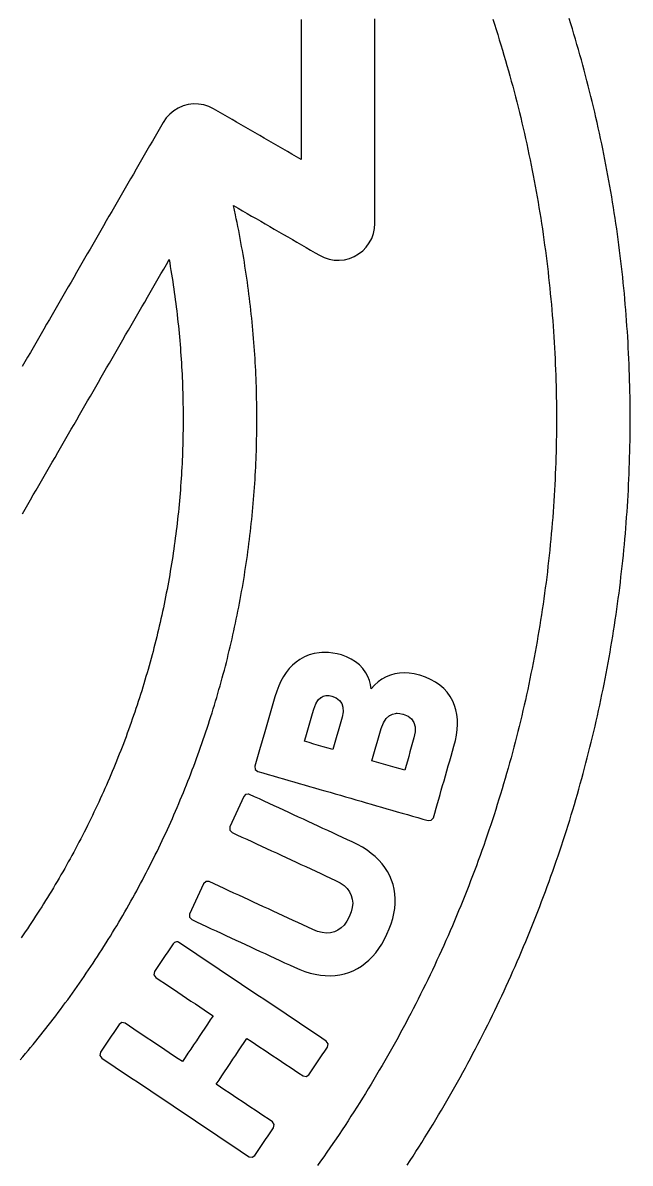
# Model space of a CAD drawing. Header units: millimetres. Extents: x 0 to 100, y 0 to 100.
# Drawn here: x 77.65 to 100, y 22.62 to 64.57 of the extents above; entities that cross this region are included whole.
import ezdxf

# ---------------------------------------------------------------- set-up
doc = ezdxf.new("R2010")
doc.units = ezdxf.units.MM

msp = doc.modelspace()

# ---------------------------------------------------------------- linework, layer by layer
at = {"layer": 'LOGO'}
for points in [[(77.5549, 26.4269), (77.6511, 26.5397), (77.7472, 26.6526), (77.8421, 26.7667), (77.937, 26.8808), (78.0318, 26.9949), (78.1252, 27.1102), (78.2186, 27.2254), (78.312, 27.3407), (78.4039, 27.4571), (78.4958, 27.5735), (78.5878, 27.6899), (78.6784, 27.8074), (78.769, 27.9248), (78.8596, 28.0422), (78.9486, 28.1609), (79.0376, 28.2795), (79.1266, 28.3982), (79.2143, 28.5179), (79.302, 28.6375), (79.3896, 28.7572), (79.4758, 28.878), (79.562, 28.9987), (79.6482, 29.1195), (79.7328, 29.2413), (79.8175, 29.3631), (79.9022, 29.4848), (79.9854, 29.6076), (80.0685, 29.7304), (80.1517, 29.8533), (80.2333, 29.9771), (80.315, 30.101), (80.3966, 30.2249), (80.4767, 30.3498), (80.5568, 30.4746), (80.6369, 30.5994), (80.7156, 30.7252), (80.7942, 30.851), (80.8728, 30.9768), (80.9498, 31.1035), (81.0268, 31.2303), (81.1038, 31.357), (81.1793, 31.4847), (81.2548, 31.6124), (81.3303, 31.7401), (81.4042, 31.8688), (81.4781, 31.9974), (81.5519, 32.1261), (81.6243, 32.2555), (81.6967, 32.385), (81.7691, 32.5144), (81.8397, 32.6448), (81.9104, 32.7753), (81.9811, 32.9057), (82.0502, 33.037), (82.1193, 33.1683), (82.1884, 33.2996), (82.256, 33.4316), (82.3235, 33.5636), (82.3911, 33.6957), (82.4569, 33.8286), (82.5228, 33.9615), (82.5886, 34.0945), (82.6529, 34.2281), (82.7172, 34.3618), (82.7815, 34.4955), (82.8441, 34.63), (82.9067, 34.7645), (82.9693, 34.899), (83.0302, 35.0342), (83.0911, 35.1694), (83.152, 35.3047), (83.2113, 35.4407), (83.2706, 35.5766), (83.3299, 35.7126), (83.3875, 35.8494), (83.4451, 35.9861), (83.5026, 36.1228), (83.5585, 36.2602), (83.6145, 36.3975), (83.6704, 36.5349), (83.7246, 36.6729), (83.7789, 36.811), (83.8331, 36.9491), (83.8857, 37.0878), (83.9383, 37.2265), (83.9909, 37.3652), (84.0417, 37.5046), (84.0924, 37.644), (84.1432, 37.7834), (84.1923, 37.9233), (84.2415, 38.0632), (84.2906, 38.2032), (84.338, 38.3438), (84.3853, 38.4844), (84.4327, 38.625), (84.4784, 38.7661), (84.5242, 38.9071), (84.5699, 39.0482), (84.6138, 39.1899), (84.6577, 39.3316), (84.7016, 39.4733), (84.7438, 39.6155), (84.786, 39.7578), (84.8282, 39.9), (84.8687, 40.0427), (84.9091, 40.1854), (84.9495, 40.3282), (84.9882, 40.4714), (85.0269, 40.6147), (85.0655, 40.7579), (85.1024, 40.9016), (85.1393, 41.0453), (85.1762, 41.1889), (85.2114, 41.333), (85.2465, 41.4771), (85.2816, 41.6211), (85.3151, 41.7657), (85.3485, 41.9102), (85.3819, 42.0548), (85.4135, 42.1997), (85.4451, 42.3447), (85.4767, 42.4896), (85.5066, 42.6349), (85.5364, 42.7802), (85.5662, 42.9255), (85.5943, 43.0712), (85.6224, 43.2168), (85.6504, 43.3624), (85.6767, 43.5084), (85.7029, 43.6544), (85.7291, 43.8004), (85.7536, 43.9467), (85.7781, 44.093), (85.8025, 44.2393), (85.8252, 44.3859), (85.8479, 44.5325), (85.8706, 44.6791), (85.8915, 44.8259), (85.9124, 44.9728), (85.9332, 45.1196), (85.9522, 45.2668), (85.9713, 45.4139), (85.9903, 45.561), (86.0076, 45.7084), (86.0248, 45.8557), (86.0421, 46.003), (86.0575, 46.1506), (86.0729, 46.2981), (86.0884, 46.4456), (86.102, 46.5933), (86.1157, 46.741), (86.1293, 46.8887), (86.1412, 47.0365), (86.153, 47.1844), (86.1648, 47.3323), (86.1748, 47.4803), (86.1848, 47.6283), (86.1948, 47.7763), (86.203, 47.9244), (86.2112, 48.0725), (86.2195, 48.2206), (86.2258, 48.3688), (86.2321, 48.517), (86.2384, 48.6652), (86.243, 48.8135), (86.2475, 48.9618), (86.2521, 49.1101), (86.2548, 49.2584), (86.2575, 49.4067), (86.2602, 49.5549), (86.2612, 49.7033), (86.2621, 49.8516), (86.2631, 50), (86.2621, 50.1484), (86.2612, 50.2967), (86.2602, 50.4451), (86.2575, 50.5933), (86.2548, 50.7416), (86.2521, 50.8899), (86.2475, 51.0382), (86.243, 51.1865), (86.2384, 51.3348), (86.2321, 51.483), (86.2258, 51.6312), (86.2195, 51.7794), (86.2112, 51.9275), (86.203, 52.0756), (86.1948, 52.2237), (86.1848, 52.3717), (86.1748, 52.5197), (86.1648, 52.6677), (86.153, 52.8156), (86.1412, 52.9635), (86.1293, 53.1113), (86.1157, 53.259), (86.102, 53.4067), (86.0884, 53.5544), (86.0729, 53.7019), (86.0575, 53.8494), (86.0421, 53.997), (86.0248, 54.1443), (86.0076, 54.2916), (85.9903, 54.439), (85.9713, 54.5861), (85.9522, 54.7332), (85.9332, 54.8804), (85.9124, 55.0272), (85.8915, 55.1741), (85.8706, 55.3209), (85.8479, 55.4675), (85.8252, 55.6141), (85.8025, 55.7607), (85.7781, 55.907), (85.7536, 56.0533), (85.7291, 56.1996), (85.7029, 56.3456), (85.6767, 56.4916), (85.6504, 56.6376), (85.6224, 56.7832), (85.5943, 56.9288), (85.5662, 57.0745), (85.5364, 57.2198), (85.5066, 57.3651), (85.4767, 57.5104), (85.44, 57.6787), (85.4033, 57.847), (85.5701, 57.7507), (85.7368, 57.6544), (85.9035, 57.5582), (86.0702, 57.4619), (86.2369, 57.3656), (86.4036, 57.2694), (86.5704, 57.1731), (86.7371, 57.0769), (86.9038, 56.9806), (87.0705, 56.8843), (87.2372, 56.7881), (87.4039, 56.6918), (87.5707, 56.5956), (87.7374, 56.4993), (87.9041, 56.403), (88.0708, 56.3068), (88.2375, 56.2105), (88.4042, 56.1143), (88.571, 56.018), (88.7411, 55.935), (88.9212, 55.8766), (89.1076, 55.8437), (89.2968, 55.8371), (89.485, 55.8569), (89.6687, 55.9027), (89.8442, 55.9736), (90.0082, 56.0683), (90.1574, 56.1848), (90.2889, 56.321), (90.4002, 56.4741), (90.489, 56.6413), (90.5538, 56.8191), (90.5932, 57.0043), (90.6064, 57.1931), (90.6064, 57.3912), (90.6064, 57.5893), (90.6064, 57.7875), (90.6064, 57.9856), (90.6064, 58.1837), (90.6064, 58.3818), (90.6064, 58.5799), (90.6064, 58.778), (90.6064, 58.9761), (90.6064, 59.1742), (90.6064, 59.3723), (90.6064, 59.5704), (90.6064, 59.7686), (90.6064, 59.9667), (90.6064, 60.1648), (90.6064, 60.3629), (90.6064, 60.561), (90.6064, 60.7591), (90.6064, 60.9572), (90.6064, 61.1553), (90.6064, 61.3534), (90.6064, 61.5515), (90.6064, 61.7497), (90.6064, 61.9478), (90.6064, 62.1459), (90.6064, 62.344), (90.6064, 62.5421), (90.6064, 62.7402), (90.6064, 62.9383), (90.6064, 63.1364), (90.6064, 63.3345), (90.6064, 63.5326), (90.6064, 63.7308), (90.6064, 63.9289), (90.6064, 64.127), (90.6064, 64.3251), (90.6064, 64.5232), (90.6064, 64.7213)], [(87.8925, 64.6946), (87.8925, 64.4965), (87.8925, 64.2984), (87.8925, 64.1003), (87.8925, 63.9022), (87.8925, 63.704), (87.8925, 63.5059), (87.8925, 63.3078), (87.8925, 63.1097), (87.8925, 62.9116), (87.8925, 62.7135), (87.8925, 62.5154), (87.8925, 62.3172), (87.8925, 62.1191), (87.8925, 61.921), (87.8925, 61.7229), (87.8925, 61.5248), (87.8925, 61.3267), (87.8925, 61.1285), (87.8925, 60.9304), (87.8925, 60.7323), (87.8925, 60.5342), (87.8925, 60.3361), (87.8925, 60.138), (87.8925, 59.9398), (87.8925, 59.7417), (87.8925, 59.5436), (87.7228, 59.6416), (87.5532, 59.7395), (87.3835, 59.8375), (87.2139, 59.9354), (87.0442, 60.0334), (86.8746, 60.1313), (86.7049, 60.2293), (86.5353, 60.3273), (86.3656, 60.4252), (86.196, 60.5232), (86.0264, 60.6211), (85.8567, 60.7191), (85.6871, 60.817), (85.5174, 60.915), (85.3478, 61.013), (85.1781, 61.1109), (85.0085, 61.2089), (84.8388, 61.3068), (84.6692, 61.4048), (84.495, 61.4894), (84.3106, 61.5483), (84.1197, 61.5805), (83.9261, 61.5851), (83.7338, 61.5621), (83.5468, 61.512), (83.3688, 61.4358), (83.2035, 61.335), (83.0541, 61.2117), (82.9239, 61.0685), (82.8154, 60.9081), (82.7156, 60.7354), (82.6159, 60.5626), (82.5161, 60.3899), (82.4164, 60.2171), (82.3166, 60.0444), (82.2169, 59.8716), (82.1172, 59.6988), (82.0174, 59.5261), (81.9177, 59.3533), (81.8179, 59.1806), (81.7182, 59.0078), (81.6184, 58.835), (81.5187, 58.6623), (81.419, 58.4895), (81.3192, 58.3168), (81.2195, 58.144), (81.1197, 57.9713), (81.02, 57.7985), (80.9202, 57.6257), (80.8205, 57.453), (80.7208, 57.2802), (80.621, 57.1075), (80.5213, 56.9347), (80.4215, 56.762), (80.3218, 56.5892), (80.222, 56.4164), (80.1223, 56.2437), (80.0226, 56.0709), (79.9228, 55.8982), (79.8231, 55.7254), (79.7233, 55.5526), (79.6236, 55.3799), (79.5238, 55.2071), (79.4241, 55.0344), (79.3244, 54.8616), (79.2246, 54.6889), (79.1249, 54.5161), (79.0251, 54.3433), (78.9254, 54.1706), (78.8256, 53.9978), (78.7259, 53.8251), (78.6262, 53.6523), (78.5264, 53.4796), (78.4267, 53.3068), (78.3269, 53.134), (78.2272, 52.9613), (78.1274, 52.7885), (78.0277, 52.6158), (77.928, 52.443), (77.8282, 52.2702), (77.7285, 52.0975), (77.6287, 51.9247)], [(94.9425, 64.7024), (95.0037, 64.5141), (95.0641, 64.3256), (95.1236, 64.1368), (95.1824, 63.9477), (95.2404, 63.7584), (95.2977, 63.5688), (95.3541, 63.379), (95.4098, 63.1889), (95.4646, 62.9985), (95.5187, 62.8079), (95.5719, 62.6171), (95.6244, 62.426), (95.6761, 62.2347), (95.727, 62.0431), (95.7771, 61.8513), (95.8264, 61.6592), (95.8749, 61.4669), (95.9226, 61.2744), (95.9695, 61.0817), (96.0155, 60.8887), (96.0608, 60.6955), (96.1053, 60.5021), (96.149, 60.3085), (96.1919, 60.1147), (96.2339, 59.9206), (96.2752, 59.7264), (96.3156, 59.5319), (96.3553, 59.3372), (96.3941, 59.1423), (96.4321, 58.9472), (96.4693, 58.752), (96.5057, 58.5565), (96.5413, 58.3608), (96.576, 58.1649), (96.61, 57.9689), (96.6431, 57.7727), (96.6754, 57.5762), (96.7069, 57.3796), (96.7376, 57.1828), (96.7674, 56.9859), (96.7964, 56.7888), (96.8246, 56.5914), (96.852, 56.394), (96.8785, 56.1963), (96.9042, 55.9985), (96.9291, 55.8006), (96.9532, 55.6024), (96.9764, 55.4041), (96.9988, 55.2057), (97.0204, 55.0071), (97.0411, 54.8084), (97.061, 54.6095), (97.08, 54.4105), (97.0983, 54.2113), (97.1157, 54.012), (97.1322, 53.8125), (97.1479, 53.6129), (97.1628, 53.4132), (97.1768, 53.2133), (97.19, 53.0134), (97.2023, 52.8133), (97.2138, 52.613), (97.2245, 52.4127), (97.2343, 52.2122), (97.2433, 52.0116), (97.2514, 51.8109), (97.2586, 51.6101), (97.265, 51.4092), (97.2706, 51.2082), (97.2753, 51.0071), (97.2792, 50.8059), (97.2822, 50.6045), (97.2843, 50.4031), (97.2856, 50.2016), (97.286, 50), (97.2856, 49.7978), (97.2843, 49.5956), (97.2821, 49.3936), (97.2791, 49.1916), (97.2752, 48.9898), (97.2705, 48.788), (97.2649, 48.5863), (97.2585, 48.3848), (97.2511, 48.1834), (97.243, 47.982), (97.234, 47.7808), (97.2241, 47.5797), (97.2134, 47.3788), (97.2018, 47.1779), (97.1894, 46.9772), (97.1761, 46.7766), (97.162, 46.5761), (97.147, 46.3758), (97.1312, 46.1756), (97.1146, 45.9755), (97.0971, 45.7756), (97.0788, 45.5758), (97.0596, 45.3761), (97.0396, 45.1766), (97.0187, 44.9773), (96.997, 44.778), (96.9745, 44.579), (96.9511, 44.3801), (96.9269, 44.1814), (96.9018, 43.9828), (96.876, 43.7844), (96.8493, 43.5861), (96.8217, 43.3881), (96.7933, 43.1901), (96.7641, 42.9924), (96.7341, 42.7948), (96.7033, 42.5975), (96.6716, 42.4003), (96.6391, 42.2032), (96.6058, 42.0064), (96.5716, 41.8098), (96.5366, 41.6133), (96.5008, 41.4171), (96.4642, 41.221), (96.4268, 41.0251), (96.3885, 40.8295), (96.3495, 40.634), (96.3096, 40.4387), (96.2689, 40.2437), (96.2274, 40.0488), (96.185, 39.8542), (96.1419, 39.6598), (96.0979, 39.4656), (96.0532, 39.2716), (96.0076, 39.0779), (95.9612, 38.8843), (95.9141, 38.691), (95.8661, 38.498), (95.8173, 38.3051), (95.7677, 38.1125), (95.7173, 37.9201), (95.6661, 37.728), (95.6141, 37.5361), (95.5613, 37.3445), (95.5077, 37.1531), (95.4533, 36.9619), (95.3981, 36.771), (95.3421, 36.5804), (95.2853, 36.39), (95.2277, 36.1999), (95.1694, 36.01), (95.1102, 35.8204), (95.0502, 35.6311), (94.9895, 35.442), (94.928, 35.2533), (94.8656, 35.0647), (94.8025, 34.8765), (94.7387, 34.6885), (94.674, 34.5009), (94.6085, 34.3135), (94.5423, 34.1264), (94.4753, 33.9395), (94.4075, 33.753), (94.3389, 33.5668), (94.2695, 33.3808), (94.1994, 33.1952), (94.1285, 33.0099), (94.0568, 32.8248), (93.9843, 32.6401), (93.9111, 32.4557), (93.8371, 32.2716), (93.7623, 32.0878), (93.6868, 31.9043), (93.6105, 31.7212), (93.5334, 31.5383), (93.4555, 31.3558), (93.3769, 31.1736), (93.2975, 30.9918), (93.2174, 30.8102), (93.1365, 30.629), (93.0548, 30.4482), (92.9724, 30.2677), (92.8892, 30.0875), (92.8052, 29.9076), (92.7205, 29.7281), (92.635, 29.549), (92.5488, 29.3702), (92.4618, 29.1918), (92.3741, 29.0137), (92.2856, 28.836), (92.1964, 28.6586), (92.1064, 28.4816), (92.0157, 28.3049), (91.9242, 28.1287), (91.832, 27.9528), (91.739, 27.7772), (91.6453, 27.6021), (91.5508, 27.4273), (91.4556, 27.2529), (91.3597, 27.0789), (91.263, 26.9053), (91.1655, 26.7321), (91.0674, 26.5592), (90.9684, 26.3867), (90.8688, 26.2147), (90.7684, 26.043), (90.6673, 25.8718), (90.5654, 25.7009), (90.4628, 25.5304), (90.3595, 25.3604), (90.2555, 25.1907), (90.1507, 25.0215), (90.0452, 24.8527), (89.9389, 24.6843), (89.832, 24.5163), (89.7243, 24.3488), (89.6159, 24.1816), (89.5067, 24.0149), (89.3968, 23.8487), (89.2863, 23.6828), (89.175, 23.5174), (89.0629, 23.3525), (88.9502, 23.1879), (88.8367, 23.0238), (88.7225, 22.8602), (88.6076, 22.697), (88.492, 22.5342)], [(91.7915, 22.5502), (91.9004, 22.7167), (92.0086, 22.8836), (92.1161, 23.0508), (92.2229, 23.2185), (92.329, 23.3866), (92.4345, 23.5551), (92.5392, 23.724), (92.6433, 23.8932), (92.7467, 24.0629), (92.8494, 24.2329), (92.9514, 24.4033), (93.0527, 24.5741), (93.1533, 24.7452), (93.2533, 24.9168), (93.3525, 25.0887), (93.451, 25.261), (93.5489, 25.4337), (93.646, 25.6067), (93.7425, 25.7801), (93.8382, 25.9538), (93.9333, 26.128), (94.0276, 26.3024), (94.1212, 26.4773), (94.2142, 26.6524), (94.3064, 26.828), (94.398, 27.0039), (94.4888, 27.1801), (94.5789, 27.3567), (94.6683, 27.5336), (94.757, 27.7109), (94.845, 27.8885), (94.9323, 28.0664), (95.0189, 28.2447), (95.1048, 28.4233), (95.1899, 28.6022), (95.2744, 28.7815), (95.3581, 28.9611), (95.4411, 29.141), (95.5234, 29.3212), (95.605, 29.5018), (95.6859, 29.6826), (95.766, 29.8638), (95.8454, 30.0453), (95.9241, 30.2271), (96.0021, 30.4092), (96.0794, 30.5916), (96.1559, 30.7744), (96.2317, 30.9574), (96.3068, 31.1407), (96.3811, 31.3243), (96.4548, 31.5082), (96.5277, 31.6924), (96.5999, 31.8769), (96.6713, 32.0617), (96.742, 32.2468), (96.812, 32.4322), (96.8812, 32.6178), (96.9498, 32.8037), (97.0175, 32.9899), (97.0846, 33.1764), (97.1509, 33.3631), (97.2165, 33.5501), (97.2813, 33.7374), (97.3454, 33.9249), (97.4088, 34.1128), (97.4714, 34.3008), (97.5332, 34.4892), (97.5944, 34.6777), (97.6548, 34.8666), (97.7144, 35.0557), (97.7733, 35.245), (97.8315, 35.4346), (97.8889, 35.6245), (97.9455, 35.8146), (98.0014, 36.0049), (98.0566, 36.1955), (98.111, 36.3863), (98.1646, 36.5773), (98.2176, 36.7686), (98.2697, 36.9601), (98.3211, 37.1518), (98.3717, 37.3438), (98.4216, 37.536), (98.4707, 37.7284), (98.5191, 37.921), (98.5667, 38.1138), (98.6136, 38.3069), (98.6597, 38.5002), (98.705, 38.6937), (98.7496, 38.8874), (98.7934, 39.0813), (98.8364, 39.2754), (98.8787, 39.4697), (98.9202, 39.6642), (98.9609, 39.8589), (99.0009, 40.0538), (99.0401, 40.2489), (99.0785, 40.4442), (99.1162, 40.6396), (99.1531, 40.8353), (99.1892, 41.0312), (99.2245, 41.2272), (99.2591, 41.4234), (99.2929, 41.6198), (99.3259, 41.8164), (99.3581, 42.0131), (99.3896, 42.21), (99.4203, 42.4071), (99.4502, 42.6043), (99.4793, 42.8017), (99.5076, 42.9993), (99.5352, 43.1971), (99.562, 43.395), (99.588, 43.593), (99.6132, 43.7912), (99.6376, 43.9896), (99.6612, 44.1881), (99.6841, 44.3867), (99.7061, 44.5855), (99.7274, 44.7845), (99.7478, 44.9836), (99.7675, 45.1828), (99.7864, 45.3821), (99.8045, 45.5816), (99.8218, 45.7813), (99.8383, 45.981), (99.854, 46.1809), (99.8689, 46.3809), (99.8831, 46.581), (99.8964, 46.7813), (99.9089, 46.9817), (99.9206, 47.1821), (99.9315, 47.3827), (99.9416, 47.5835), (99.9509, 47.7843), (99.9594, 47.9852), (99.9671, 48.1863), (99.974, 48.3874), (99.9801, 48.5886), (99.9854, 48.79), (99.9898, 48.9914), (99.9935, 49.193), (99.9963, 49.3946), (99.9984, 49.5963), (99.9996, 49.7981), (100, 50), (99.9996, 50.2017), (99.9984, 50.4032), (99.9963, 50.6047), (99.9934, 50.8061), (99.9897, 51.0074), (99.9852, 51.2086), (99.9799, 51.4097), (99.9737, 51.6106), (99.9667, 51.8115), (99.959, 52.0122), (99.9504, 52.2129), (99.941, 52.4134), (99.9307, 52.6138), (99.9197, 52.8141), (99.9079, 53.0143), (99.8952, 53.2144), (99.8818, 53.4143), (99.8675, 53.6141), (99.8524, 53.8138), (99.8366, 54.0133), (99.8199, 54.2127), (99.8024, 54.412), (99.7841, 54.6111), (99.7651, 54.8101), (99.7452, 55.009), (99.7245, 55.2077), (99.703, 55.4063), (99.6808, 55.6047), (99.6577, 55.8029), (99.6339, 56.0011), (99.6092, 56.199), (99.5838, 56.3968), (99.5575, 56.5945), (99.5305, 56.792), (99.5027, 56.9893), (99.4741, 57.1865), (99.4447, 57.3835), (99.4146, 57.5803), (99.3836, 57.777), (99.3519, 57.9734), (99.3194, 58.1697), (99.2861, 58.3659), (99.252, 58.5618), (99.2171, 58.7576), (99.1815, 58.9532), (99.1451, 59.1486), (99.1079, 59.3438), (99.07, 59.5389), (99.0312, 59.7337), (98.9917, 59.9283), (98.9514, 60.1228), (98.9104, 60.317), (98.8686, 60.5111), (98.826, 60.7049), (98.7826, 60.8986), (98.7385, 61.092), (98.6936, 61.2852), (98.648, 61.4783), (98.6016, 61.6711), (98.5544, 61.8637), (98.5065, 62.056), (98.4578, 62.2482), (98.4083, 62.4401), (98.3581, 62.6318), (98.3071, 62.8233), (98.2554, 63.0146), (98.2029, 63.2056), (98.1497, 63.3964), (98.0957, 63.587), (98.041, 63.7773), (97.9855, 63.9674), (97.9292, 64.1572), (97.8723, 64.3469), (97.8145, 64.5362), (97.7561, 64.7253)], [(77.6359, 46.5089), (77.7358, 46.682), (77.8358, 46.8551), (77.9357, 47.0282), (78.0357, 47.2014), (78.1356, 47.3745), (78.2356, 47.5476), (78.3355, 47.7207), (78.4355, 47.8938), (78.5354, 48.067), (78.6354, 48.2401), (78.7353, 48.4132), (78.8353, 48.5863), (78.9352, 48.7594), (79.0352, 48.9326), (79.1351, 49.1057), (79.2351, 49.2788), (79.335, 49.4519), (79.435, 49.625), (79.535, 49.7982), (79.6349, 49.9713), (79.7349, 50.1444), (79.8348, 50.3175), (79.9348, 50.4906), (80.0347, 50.6638), (80.1347, 50.8369), (80.2346, 51.01), (80.3346, 51.1831), (80.4345, 51.3562), (80.5345, 51.5294), (80.6344, 51.7025), (80.7344, 51.8756), (80.8343, 52.0487), (80.9343, 52.2218), (81.0342, 52.3949), (81.1342, 52.5681), (81.2341, 52.7412), (81.3341, 52.9143), (81.4341, 53.0874), (81.534, 53.2605), (81.634, 53.4337), (81.7339, 53.6068), (81.8339, 53.7799), (81.9338, 53.953), (82.0338, 54.1261), (82.1337, 54.2993), (82.2337, 54.4724), (82.3336, 54.6455), (82.4336, 54.8186), (82.5335, 54.9917), (82.6335, 55.1649), (82.7334, 55.338), (82.8334, 55.5111), (82.9333, 55.6842), (83.0333, 55.8573), (83.0442, 55.7965), (83.0551, 55.7356), (83.0777, 55.6002), (83.1004, 55.4649), (83.123, 55.3295), (83.144, 55.1939), (83.165, 55.0582), (83.186, 54.9226), (83.2053, 54.7867), (83.2246, 54.6509), (83.2439, 54.515), (83.2615, 54.379), (83.2791, 54.2429), (83.2967, 54.1069), (83.3127, 53.9705), (83.3286, 53.8342), (83.3446, 53.6979), (83.3589, 53.5614), (83.3732, 53.425), (83.3874, 53.2885), (83.4001, 53.1518), (83.4127, 53.015), (83.4253, 52.8783), (83.4363, 52.7416), (83.4472, 52.6048), (83.4582, 52.4681), (83.4674, 52.3311), (83.4767, 52.1941), (83.4859, 52.0571), (83.4935, 51.9201), (83.5011, 51.7831), (83.5087, 51.6461), (83.5146, 51.509), (83.5204, 51.3719), (83.5263, 51.2349), (83.5305, 51.0977), (83.5347, 50.9606), (83.5389, 50.8235), (83.5415, 50.6862), (83.5441, 50.5489), (83.5467, 50.4116), (83.5475, 50.2744), (83.5483, 50.1372), (83.5491, 50), (83.5483, 49.8628), (83.5475, 49.7256), (83.5467, 49.5884), (83.5441, 49.4511), (83.5415, 49.3138), (83.5389, 49.1765), (83.5347, 49.0394), (83.5305, 48.9023), (83.5263, 48.7651), (83.5204, 48.6281), (83.5146, 48.491), (83.5087, 48.3539), (83.5011, 48.2169), (83.4935, 48.0799), (83.4859, 47.9429), (83.4767, 47.8059), (83.4674, 47.6689), (83.4582, 47.5319), (83.4472, 47.3952), (83.4363, 47.2584), (83.4253, 47.1217), (83.4127, 46.985), (83.4001, 46.8482), (83.3874, 46.7115), (83.3732, 46.575), (83.3589, 46.4386), (83.3446, 46.3021), (83.3286, 46.1658), (83.3127, 46.0295), (83.2967, 45.8931), (83.2791, 45.7571), (83.2615, 45.621), (83.2439, 45.485), (83.2246, 45.3491), (83.2053, 45.2133), (83.186, 45.0774), (83.165, 44.9418), (83.144, 44.8061), (83.123, 44.6705), (83.1004, 44.5351), (83.0777, 44.3998), (83.0551, 44.2644), (83.0309, 44.1293), (83.0066, 43.9943), (82.9823, 43.8593), (82.9564, 43.7245), (82.9304, 43.5898), (82.9044, 43.455), (82.8769, 43.3205), (82.8493, 43.186), (82.8217, 43.0515), (82.7925, 42.9174), (82.7632, 42.7834), (82.734, 42.6493), (82.7031, 42.5156), (82.6722, 42.3819), (82.6412, 42.2483), (82.6087, 42.1149), (82.5761, 41.9816), (82.5436, 41.8483), (82.5094, 41.7153), (82.4752, 41.5824), (82.441, 41.4495), (82.4053, 41.317), (82.3695, 41.1846), (82.3338, 41.0521), (82.2964, 40.9201), (82.2589, 40.788), (82.2215, 40.656), (82.1825, 40.5244), (82.1434, 40.3929), (82.1044, 40.2613), (82.0638, 40.1302), (82.0232, 39.9991), (81.9825, 39.868), (81.9403, 39.7375), (81.898, 39.6069), (81.8557, 39.4764), (81.8119, 39.3463), (81.768, 39.2162), (81.7242, 39.0861), (81.6787, 38.9567), (81.6333, 38.8272), (81.5878, 38.6978), (81.5409, 38.5688), (81.4939, 38.4398), (81.4469, 38.3108), (81.3983, 38.1825), (81.3496, 38.0542), (81.301, 37.9259), (81.2508, 37.7981), (81.2007, 37.6704), (81.1505, 37.5426), (81.0988, 37.4155), (81.0471, 37.2884), (80.9954, 37.1614), (80.942, 37.0349), (80.8887, 36.9084), (80.8353, 36.782), (80.7805, 36.6562), (80.7256, 36.5304), (80.6708, 36.4046), (80.6145, 36.2795), (80.5581, 36.1544), (80.5018, 36.0292), (80.4439, 35.9048), (80.386, 35.7804), (80.3281, 35.6559), (80.2686, 35.5323), (80.2091, 35.4086), (80.1497, 35.2849), (80.0887, 35.1619), (80.0278, 35.0389), (79.9668, 34.9159), (79.9044, 34.7937), (79.8419, 34.6715), (79.7794, 34.5493), (79.7155, 34.4279), (79.6516, 34.3064), (79.5876, 34.185), (79.5222, 34.0644), (79.4567, 33.9437), (79.3913, 33.8231), (79.3244, 33.7033), (79.2575, 33.5835), (79.1907, 33.4637), (79.1223, 33.3447), (79.0539, 33.2257), (78.9856, 33.1067), (78.9157, 32.9886), (78.8458, 32.8705), (78.776, 32.7524), (78.7048, 32.6351), (78.6335, 32.5178), (78.5623, 32.4005), (78.4895, 32.2841), (78.4167, 32.1678), (78.344, 32.0514), (78.2698, 31.9359), (78.1957, 31.8204), (78.1215, 31.7048), (78.046, 31.5903), (77.9705, 31.4757), (77.895, 31.3611), (77.8181, 31.2475), (77.7412, 31.1339), (77.6642, 31.0202), (77.5859, 30.9076)]]:
    msp.add_lwpolyline(points, dxfattribs=at)
for points in [[(88.7508, 41.4107), (88.6523, 41.4086), (88.5555, 41.4014), (88.3668, 41.3713), (88.1851, 41.3204), (88.0108, 41.2485), (87.8445, 41.1557), (87.8444, 41.1557), (87.8443, 41.1557), (87.8442, 41.1556), (87.8441, 41.1555), (87.844, 41.1555), (87.8439, 41.1555), (87.8439, 41.1554), (87.8439, 41.1553), (87.7048, 41.057), (87.5751, 40.9446), (87.4547, 40.8183), (87.3437, 40.6782), (87.242, 40.5248), (87.1494, 40.3581), (87.066, 40.1784), (86.9916, 39.986), (86.9263, 39.7812), (86.8767, 39.6093), (86.8272, 39.4375), (86.7776, 39.2656), (86.728, 39.0938), (86.6785, 38.922), (86.6289, 38.7501), (86.5793, 38.5783), (86.5298, 38.4064), (86.4819, 38.2405), (86.434, 38.0746), (86.3862, 37.9087), (86.3383, 37.7428), (86.3383, 37.7427), (86.3383, 37.7426), (86.2886, 37.5703), (86.239, 37.3979), (86.1893, 37.2256), (86.2026, 37.1065), (86.2963, 37.0317), (86.4862, 36.9769), (86.6761, 36.9222), (86.866, 36.8674), (87.0559, 36.8127), (87.2458, 36.7579), (87.4356, 36.7032), (87.6255, 36.6484), (87.8154, 36.5937), (88.0053, 36.5389), (88.1952, 36.4841), (88.3851, 36.4294), (88.575, 36.3746), (88.7649, 36.3199), (88.9548, 36.2651), (89.1446, 36.2104), (89.3345, 36.1556), (89.5244, 36.1008), (89.7143, 36.0461), (89.9042, 35.9913), (90.0941, 35.9366), (90.284, 35.8818), (90.4739, 35.8271), (90.6637, 35.7723), (90.8536, 35.7176), (91.0435, 35.6628), (91.2334, 35.608), (91.4233, 35.5533), (91.6132, 35.4985), (91.8031, 35.4438), (91.993, 35.389), (92.1829, 35.3343), (92.3727, 35.2795), (92.5626, 35.2248), (92.6816, 35.2382), (92.7563, 35.3318), (92.8061, 35.5042), (92.8558, 35.6766), (92.9055, 35.849), (92.9534, 36.0149), (93.0013, 36.1808), (93.0491, 36.3467), (93.097, 36.5126), (93.1492, 36.6936), (93.2014, 36.8747), (93.2536, 37.0557), (93.3058, 37.2367), (93.3579, 37.4177), (93.4101, 37.5987), (93.4623, 37.7797), (93.5145, 37.9608), (93.5686, 38.17), (93.6084, 38.3734), (93.6337, 38.5709), (93.6443, 38.7622), (93.6401, 38.9472), (93.621, 39.1258), (93.5866, 39.2977), (93.5369, 39.4629), (93.4717, 39.6211), (93.4716, 39.6215), (93.4715, 39.6219), (93.379, 39.7895), (93.2686, 39.9434), (93.1407, 40.0835), (92.9958, 40.2098), (92.8344, 40.322), (92.657, 40.4201), (92.4641, 40.5039), (92.2562, 40.5732), (92.2498, 40.5751), (92.2434, 40.5769), (92.0549, 40.6229), (91.8702, 40.6509), (91.6899, 40.6608), (91.5144, 40.6524), (91.3441, 40.6254), (91.1794, 40.5797), (91.0209, 40.5151), (91.0208, 40.5151), (91.0207, 40.5151), (91.0206, 40.5151), (91.0205, 40.5151), (91.0205, 40.515), (91.0205, 40.5149), (91.0204, 40.5149), (91.0203, 40.5149), (90.8666, 40.4308), (90.7246, 40.3282), (90.5936, 40.2084), (90.4731, 40.0729), (90.4437, 40.2315), (90.4018, 40.3837), (90.3453, 40.5283), (90.2725, 40.6643), (90.1646, 40.8152), (90.0388, 40.9494), (89.8957, 41.0669), (89.7362, 41.1674), (89.561, 41.2506), (89.371, 41.3163), (89.2116, 41.357), (89.0549, 41.3864), (88.9013, 41.4043)], [(88.8474, 39.8313), (88.9283, 39.8245), (89.0189, 39.8038), (89.1858, 39.7369), (89.3049, 39.6468), (89.385, 39.5316), (89.3854, 39.5309), (89.3858, 39.5302), (89.4312, 39.3927), (89.4366, 39.2267), (89.3975, 39.0266), (89.3486, 38.8573), (89.2998, 38.6879), (89.2509, 38.5185), (89.2021, 38.3492), (89.1533, 38.1798), (89.1044, 38.0104), (89.0556, 37.8411), (88.8816, 37.8912), (88.7076, 37.9414), (88.5336, 37.9915), (88.3597, 38.0417), (88.1857, 38.0918), (88.0117, 38.142), (88.0606, 38.3114), (88.1094, 38.4807), (88.1583, 38.6501), (88.2071, 38.8195), (88.2559, 38.9888), (88.3048, 39.1582), (88.3536, 39.3275), (88.4267, 39.5208), (88.5165, 39.6619), (88.6207, 39.7567), (88.6222, 39.7577), (88.6238, 39.7587), (88.7074, 39.8048), (88.7981, 39.8283), (88.8223, 39.8305)], [(91.4264, 39.1718), (91.5263, 39.1628), (91.6368, 39.1375), (91.6434, 39.1356), (91.6499, 39.1337), (91.8258, 39.0622), (91.9523, 38.9633), (92.0387, 38.834), (92.0853, 38.6782), (92.0886, 38.4895), (92.0436, 38.2635), (91.9947, 38.0942), (91.9459, 37.9248), (91.897, 37.7554), (91.8482, 37.5861), (91.7994, 37.4167), (91.7505, 37.2473), (91.7017, 37.078), (91.5292, 37.1277), (91.3566, 37.1775), (91.1841, 37.2272), (91.0116, 37.277), (90.8391, 37.3267), (90.6666, 37.3765), (90.4941, 37.4262), (90.543, 37.5956), (90.5918, 37.7649), (90.6406, 37.9343), (90.6895, 38.1036), (90.7383, 38.273), (90.7872, 38.4424), (90.836, 38.6117), (90.9183, 38.8263), (91.0224, 38.9835), (91.1467, 39.0898), (91.148, 39.0907), (91.1494, 39.0917), (91.2523, 39.1435), (91.3651, 39.1691), (91.3953, 39.1713)], [(85.9369, 36.2025), (85.8488, 36.1797), (85.7883, 36.1118), (85.7145, 35.9525), (85.6408, 35.7931), (85.5671, 35.6338), (85.4934, 35.4744), (85.4197, 35.3151), (85.346, 35.1558), (85.2723, 34.9964), (85.2674, 34.8768), (85.3485, 34.7887), (85.5297, 34.7048), (85.711, 34.6209), (85.8922, 34.5371), (86.0734, 34.4532), (86.2547, 34.3693), (86.4359, 34.2854), (86.6172, 34.2016), (86.7984, 34.1177), (86.9796, 34.0338), (87.1609, 33.95), (87.3421, 33.8661), (87.5233, 33.7822), (87.7046, 33.6983), (87.8858, 33.6145), (88.067, 33.5306), (88.2483, 33.4467), (88.4295, 33.3629), (88.6107, 33.279), (88.792, 33.1951), (88.9732, 33.1113), (89.1544, 33.0274), (89.327, 32.9357), (89.4698, 32.8346), (89.5843, 32.7238), (89.6722, 32.603), (89.7353, 32.472), (89.7355, 32.4715), (89.7357, 32.471), (89.7748, 32.3333), (89.7881, 32.1877), (89.7746, 32.0329), (89.7331, 31.8673), (89.6627, 31.6896), (89.5735, 31.5224), (89.4747, 31.3848), (89.3658, 31.2751), (89.2464, 31.1914), (89.1161, 31.1322), (88.9761, 31.0967), (88.8275, 31.0866), (88.669, 31.1029), (88.4995, 31.1468), (88.3177, 31.2192), (88.1365, 31.3031), (87.9553, 31.387), (87.774, 31.4708), (87.5928, 31.5547), (87.4116, 31.6386), (87.2303, 31.7224), (87.0491, 31.8063), (86.8679, 31.8902), (86.6866, 31.974), (86.5054, 32.0579), (86.3242, 32.1418), (86.1429, 32.2257), (85.9617, 32.3095), (85.7804, 32.3934), (85.5992, 32.4773), (85.418, 32.5611), (85.2367, 32.645), (85.0555, 32.7289), (84.8743, 32.8128), (84.693, 32.8966), (84.5118, 32.9805), (84.392, 32.9854), (84.3038, 32.9042), (84.2301, 32.7449), (84.1564, 32.5856), (84.0827, 32.4262), (84.009, 32.2669), (83.9353, 32.1075), (83.8616, 31.9482), (83.7878, 31.7888), (83.783, 31.6692), (83.8641, 31.5811), (84.044, 31.4978), (84.2238, 31.4146), (84.4037, 31.3313), (84.5836, 31.2481), (84.7635, 31.1648), (84.9433, 31.0816), (85.1232, 30.9984), (85.3031, 30.9151), (85.483, 30.8319), (85.6629, 30.7486), (85.8427, 30.6654), (86.0226, 30.5821), (86.2025, 30.4989), (86.3824, 30.4156), (86.5622, 30.3324), (86.7421, 30.2491), (86.922, 30.1659), (87.1019, 30.0826), (87.2817, 29.9994), (87.4616, 29.9161), (87.6415, 29.8329), (87.8381, 29.7478), (88.0322, 29.6759), (88.2237, 29.6172), (88.4125, 29.5718), (88.5984, 29.5398), (88.7813, 29.5213), (88.9612, 29.5165), (89.1378, 29.5254), (89.3112, 29.5481), (89.4811, 29.5848), (89.6474, 29.6355), (89.6479, 29.6357), (89.6484, 29.6359), (89.8093, 29.7015), (89.9636, 29.78), (90.1112, 29.8715), (90.2522, 29.9757), (90.3865, 30.0924), (90.5141, 30.2216), (90.6349, 30.3629), (90.7489, 30.5164), (90.8561, 30.6817), (90.9564, 30.8589), (91.0499, 31.0476), (91.1336, 31.2416), (91.2039, 31.4333), (91.2609, 31.6226), (91.3043, 31.8094), (91.334, 31.9934), (91.3501, 32.1746), (91.3523, 32.3529), (91.3406, 32.528), (91.3148, 32.7), (91.2749, 32.8686), (91.2207, 33.0337), (91.2206, 33.0339), (91.2205, 33.0341), (91.1519, 33.1945), (91.0702, 33.3484), (90.9756, 33.4959), (90.8683, 33.6369), (90.7484, 33.7713), (90.6161, 33.8992), (90.4716, 34.0206), (90.3149, 34.1354), (90.1462, 34.2436), (89.9657, 34.3451), (89.7736, 34.44), (89.5937, 34.5233), (89.4139, 34.6065), (89.234, 34.6898), (89.0541, 34.773), (88.8742, 34.8562), (88.6944, 34.9395), (88.5145, 35.0227), (88.3346, 35.106), (88.1547, 35.1892), (87.9749, 35.2724), (87.795, 35.3557), (87.6151, 35.4389), (87.4352, 35.5221), (87.2553, 35.6054), (87.0755, 35.6886), (86.8956, 35.7719), (86.7157, 35.8551), (86.5358, 35.9383), (86.356, 36.0216), (86.1761, 36.1048), (85.9962, 36.1881), (85.9673, 36.1982)], [(83.2996, 30.7646), (83.2316, 30.744), (83.1797, 30.6955), (83.0821, 30.5495), (82.9845, 30.4036), (82.8869, 30.2576), (82.7893, 30.1117), (82.6917, 29.9657), (82.5941, 29.8198), (82.4965, 29.6738), (82.4731, 29.5564), (82.5395, 29.4567), (82.7019, 29.3481), (82.8642, 29.2395), (83.0266, 29.131), (83.1889, 29.0224), (83.3512, 28.9138), (83.5136, 28.8052), (83.6759, 28.6966), (83.8383, 28.588), (84.0006, 28.4794), (84.163, 28.3708), (84.3253, 28.2623), (84.4877, 28.1537), (84.65, 28.0451), (84.5475, 27.8918), (84.445, 27.7386), (84.3425, 27.5853), (84.2401, 27.432), (84.1376, 27.2788), (84.0351, 27.1255), (83.9326, 26.9723), (83.8301, 26.819), (83.7276, 26.6658), (83.6251, 26.5125), (83.5226, 26.3592), (83.3602, 26.4678), (83.1979, 26.5764), (83.0356, 26.685), (82.8732, 26.7936), (82.7109, 26.9022), (82.5485, 27.0108), (82.3862, 27.1193), (82.2238, 27.2279), (82.0615, 27.3365), (81.8991, 27.4451), (81.7368, 27.5537), (81.5744, 27.6623), (81.4121, 27.7709), (81.2945, 27.7943), (81.1947, 27.7276), (81.0972, 27.5817), (80.9996, 27.4358), (80.902, 27.2899), (80.8044, 27.144), (80.7068, 26.9981), (80.6092, 26.8521), (80.5116, 26.7062), (80.4882, 26.5887), (80.5548, 26.4891), (80.7191, 26.3792), (80.8833, 26.2694), (81.0476, 26.1595), (81.2119, 26.0496), (81.3761, 25.9398), (81.5404, 25.8299), (81.7047, 25.72), (81.8689, 25.6101), (82.0332, 25.5003), (82.1975, 25.3904), (82.3617, 25.2805), (82.526, 25.1707), (82.6903, 25.0608), (82.8545, 24.9509), (83.0188, 24.8411), (83.1831, 24.7312), (83.3473, 24.6213), (83.5116, 24.5114), (83.6759, 24.4016), (83.8401, 24.2917), (84.0044, 24.1818), (84.1687, 24.072), (84.3329, 23.9621), (84.4972, 23.8522), (84.6615, 23.7423), (84.8257, 23.6325), (84.99, 23.5226), (85.1543, 23.4127), (85.3186, 23.3029), (85.4828, 23.193), (85.6471, 23.0831), (85.8114, 22.9733), (85.9756, 22.8634), (86.0931, 22.84), (86.1928, 22.9064), (86.2903, 23.0524), (86.3879, 23.1983), (86.4855, 23.3442), (86.5831, 23.4902), (86.6807, 23.6361), (86.7783, 23.7821), (86.8759, 23.928), (86.8994, 24.0455), (86.8329, 24.1452), (86.674, 24.2514), (86.5151, 24.3577), (86.3562, 24.464), (86.1973, 24.5703), (86.0384, 24.6766), (85.8794, 24.7828), (85.7205, 24.8891), (85.5616, 24.9954), (85.4027, 25.1017), (85.2438, 25.208), (85.0849, 25.3143), (84.926, 25.4205), (84.7671, 25.5268), (84.8696, 25.6801), (84.9721, 25.8333), (85.0746, 25.9866), (85.1771, 26.1398), (85.2796, 26.2931), (85.3821, 26.4464), (85.4846, 26.5996), (85.5871, 26.7529), (85.6897, 26.9061), (85.7922, 27.0594), (85.8947, 27.2127), (86.0536, 27.1064), (86.2125, 27.0001), (86.3714, 26.8938), (86.5303, 26.7875), (86.6892, 26.6812), (86.8481, 26.575), (87.007, 26.4687), (87.1659, 26.3624), (87.3248, 26.2561), (87.4837, 26.1498), (87.6426, 26.0436), (87.8015, 25.9373), (87.9604, 25.831), (88.078, 25.8076), (88.1777, 25.8742), (88.2753, 26.0201), (88.3729, 26.1661), (88.4705, 26.312), (88.5681, 26.4579), (88.6657, 26.6038), (88.7633, 26.7497), (88.8609, 26.8956), (88.8843, 27.0133), (88.8176, 27.113), (88.6534, 27.2228), (88.4891, 27.3327), (88.3248, 27.4426), (88.1606, 27.5524), (87.9963, 27.6623), (87.832, 27.7721), (87.6678, 27.882), (87.5035, 27.9919), (87.3392, 28.1017), (87.175, 28.2116), (87.0107, 28.3215), (86.8464, 28.4313), (86.6822, 28.5412), (86.5179, 28.6511), (86.3536, 28.7609), (86.1894, 28.8708), (86.0251, 28.9807), (85.8608, 29.0905), (85.6966, 29.2004), (85.5323, 29.3102), (85.368, 29.4201), (85.2038, 29.53), (85.0395, 29.6398), (84.8752, 29.7497), (84.7109, 29.8596), (84.5467, 29.9694), (84.3824, 30.0793), (84.2181, 30.1892), (84.0539, 30.299), (83.8896, 30.4089), (83.7253, 30.5187), (83.5611, 30.6286), (83.3968, 30.7385), (83.3503, 30.7596)]]:
    msp.add_lwpolyline(points, close=True, dxfattribs=at)

doc.saveas('drawing.dxf')
